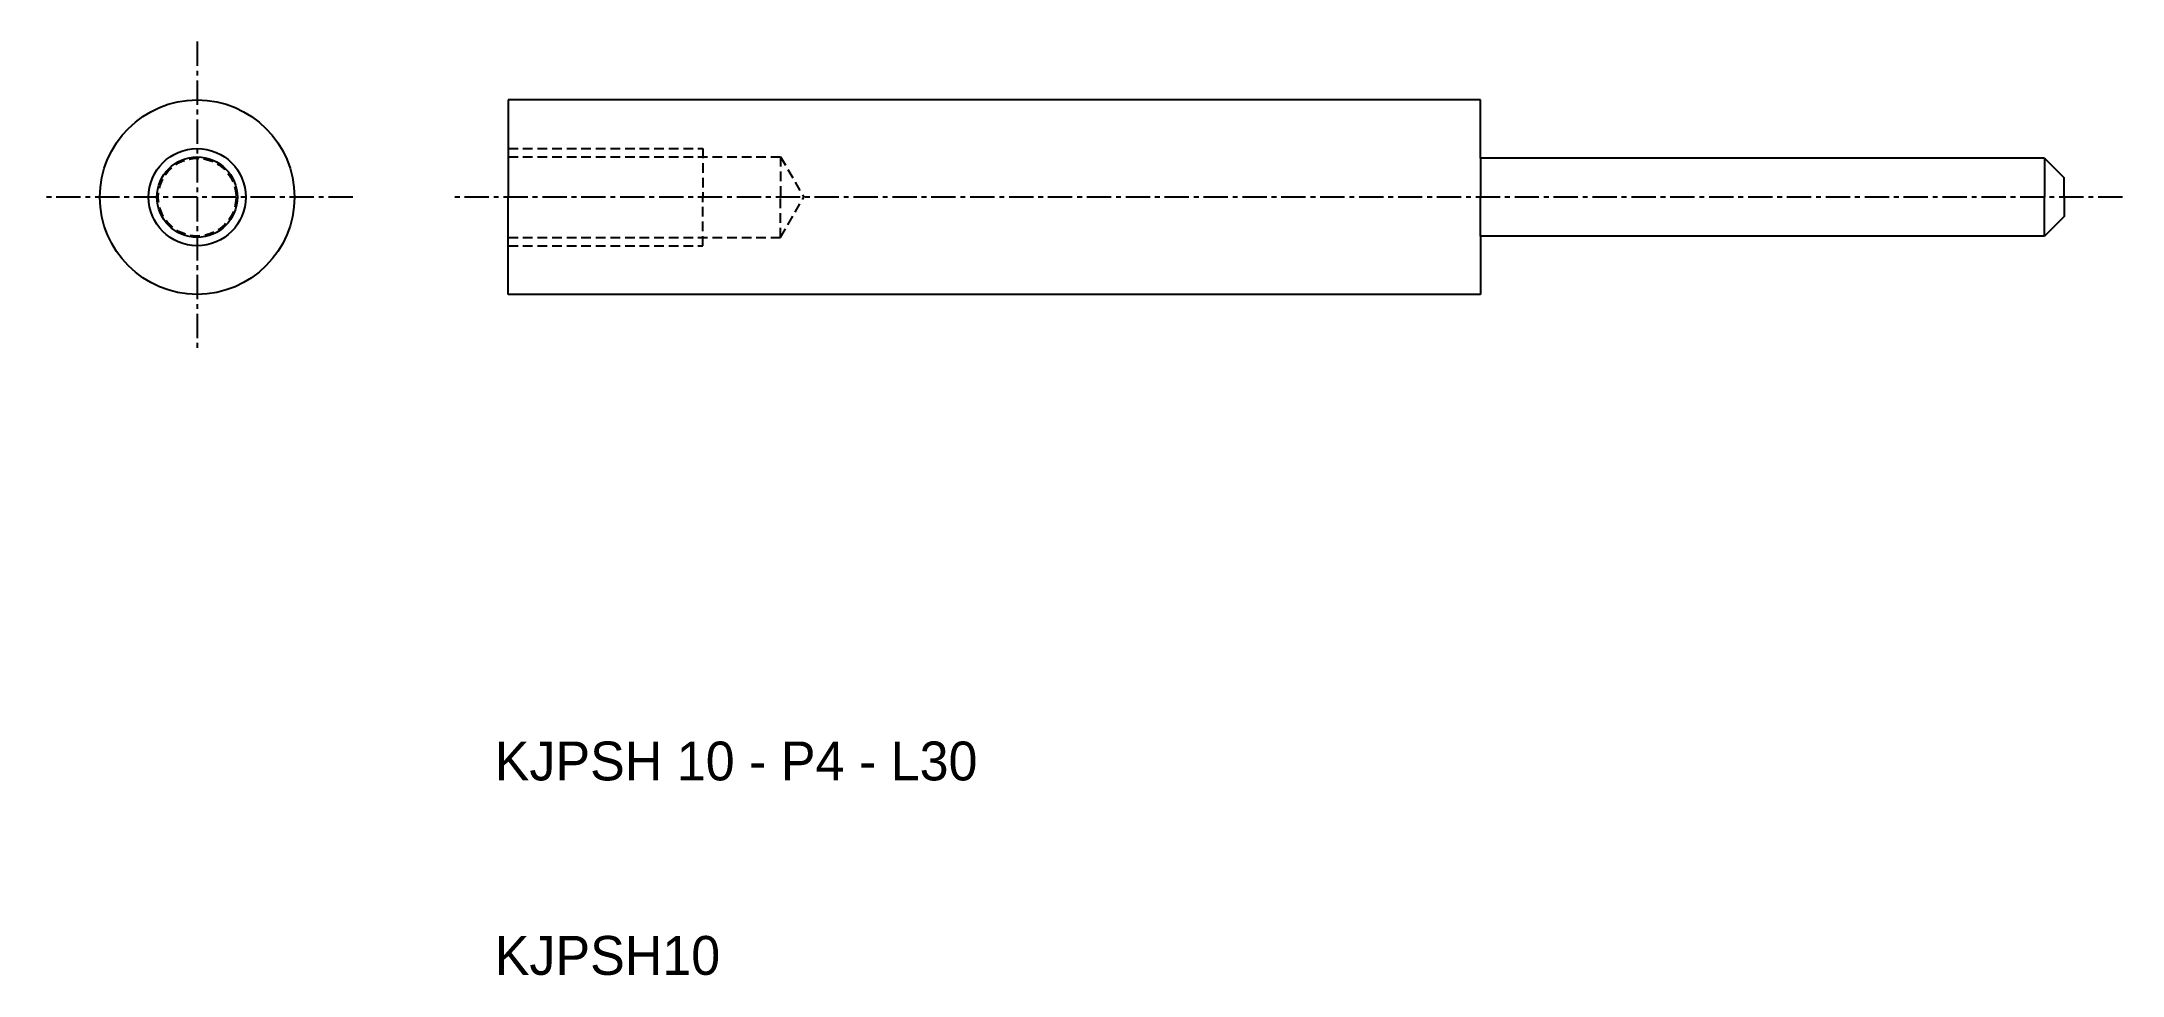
# Model space of a CAD drawing. Extents: x -24 to 83, y 10 to 58.
import ezdxf

# ---------------------------------------------------------------- set-up
doc = ezdxf.new("R2010")
doc.units = 0
doc.linetypes.add('CENTER', pattern=[2, 1.25, -0.25, 0.25, -0.25])
doc.linetypes.add('DASHED', pattern=[0.75, 0.5, -0.25])
doc.layers.get('0').update_dxf_attribs({"linetype": 'CONTINUOUS'})
doc.layers.add('CENTER', color=1, linetype='CENTER')

msp = doc.modelspace()

# ---------------------------------------------------------------- linework, layer by layer
at = {"color": 7, "linetype": 'CONTINUOUS'}
for p, q in [((50, 55), (0, 55)), ((0, 55), (0, 50)), ((50, 52), (50, 55)), ((79, 52), (50, 52)), ((50, 52), (50, 50)), ((79, 52), (79, 50)), ((0, 45), (0, 50)), ((50, 48), (50, 50)), ((79, 48), (79, 50)), ((80, 50), (80, 49)), ((80, 49), (79, 48)), ((79, 48), (50, 48)), ((50, 48), (50, 45)), ((50, 45), (0, 45))]:
    msp.add_line(p, q, dxfattribs=at)
at = {"color": 3, "linetype": 'DASHED'}
for p, q in [((0, 52.5), (10, 52.5)), ((10, 52.5), (10, 50)), ((0, 52.07), (14, 52.07)), ((14, 52.07), (15.19, 50)), ((14, 52.07), (14, 50)), ((10, 47.5), (10, 50)), ((14, 47.93), (14, 50)), ((14, 47.93), (15.19, 50)), ((0, 47.93), (14, 47.93)), ((0, 47.5), (10, 47.5))]:
    msp.add_line(p, q, dxfattribs=at)
for p in [(79, 52), (80, 50)]:
    msp.add_line(p, (80, 51))
at = {"color": 7, "linetype": 'CONTINUOUS'}
for radius in [5, 2.07]:
    msp.add_circle((-16, 50), radius, dxfattribs=at)
at = {"color": 3, "linetype": 'CONTINUOUS'}
msp.add_circle((-16, 50), 2.5, dxfattribs=at)
at = {"color": 3, "linetype": 'DASHED'}
msp.add_circle((-16, 50), 2, dxfattribs=at)
at = {"layer": 'CENTER', "color": 1, "linetype": 'CENTER'}
for p, q in [((-16, 58), (-16, 42)), ((-8, 50), (-24, 50)), ((83, 50), (-3, 50))]:
    msp.add_line(p, q, dxfattribs=at)

# ---------------------------------------------------------------- texts
at = {"color": 7, "linetype": 'CONTINUOUS'}
for s, p in [('KJPSH 10 - P4 - L30', (-0.7, 20)), ('KJPSH10', (-0.7, 10))]:
    msp.add_text(s, height=2, dxfattribs=at).set_placement(p)

doc.saveas('drawing.dxf')
